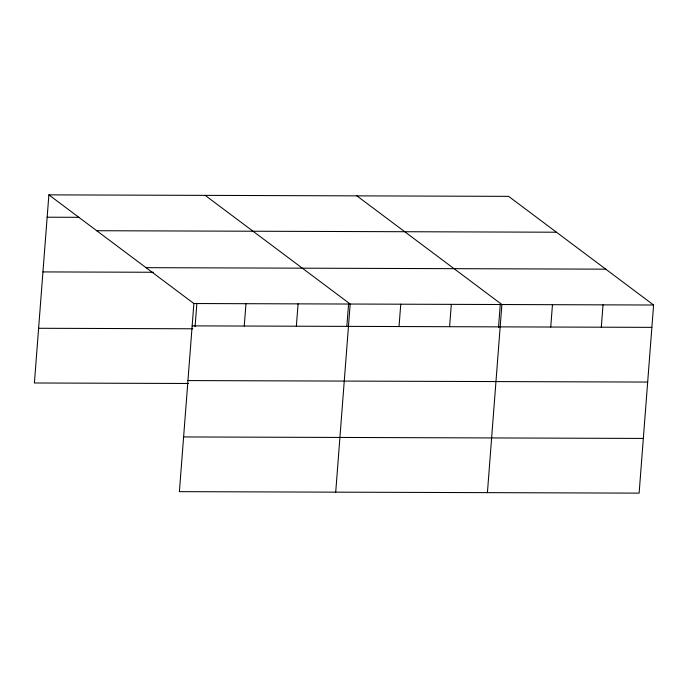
<?xml version="1.0" encoding="UTF-8"?>
<svg xmlns="http://www.w3.org/2000/svg" width="688" height="688" viewBox="0 0 688 688"><rect width="100%" height="100%" fill="white"/><g stroke="black" fill="none" stroke-linecap="round" stroke-linejoin="round"><path stroke-width="1.03" d="M48.874 194.867L193.878 303.528L179.396 491.645L639.126 493.133L653.6 305.016L508.604 196.355L48.874 194.867L34.4 382.984L188.581 383.483M195.082 326.654L196.88 303.262M244.257 326.035L245.977 303.692M296.356 326.207L298.076 303.864M346.872 326.086L348.592 303.752M335.71 492.152L350.183 304.036L205.179 195.375M399.031 326.542L400.751 304.199M449.599 326.705L451.319 304.363M498.499 327.643L500.296 304.242M487.414 492.642L501.887 304.526L356.891 195.865M550.744 327.032L552.464 304.689M601.312 327.196L603.032 304.853M47.154 217.21L79.051 217.313M96.724 230.721L556.454 232.217M146.028 267.666L605.75 269.163M42.948 271.915L153.527 272.267M193.878 303.528L653.6 305.016M192.158 325.871L651.88 327.359M38.605 328.279L192.786 328.778M187.944 380.576L647.675 382.064M183.61 436.94L643.332 438.428"/></g></svg>
